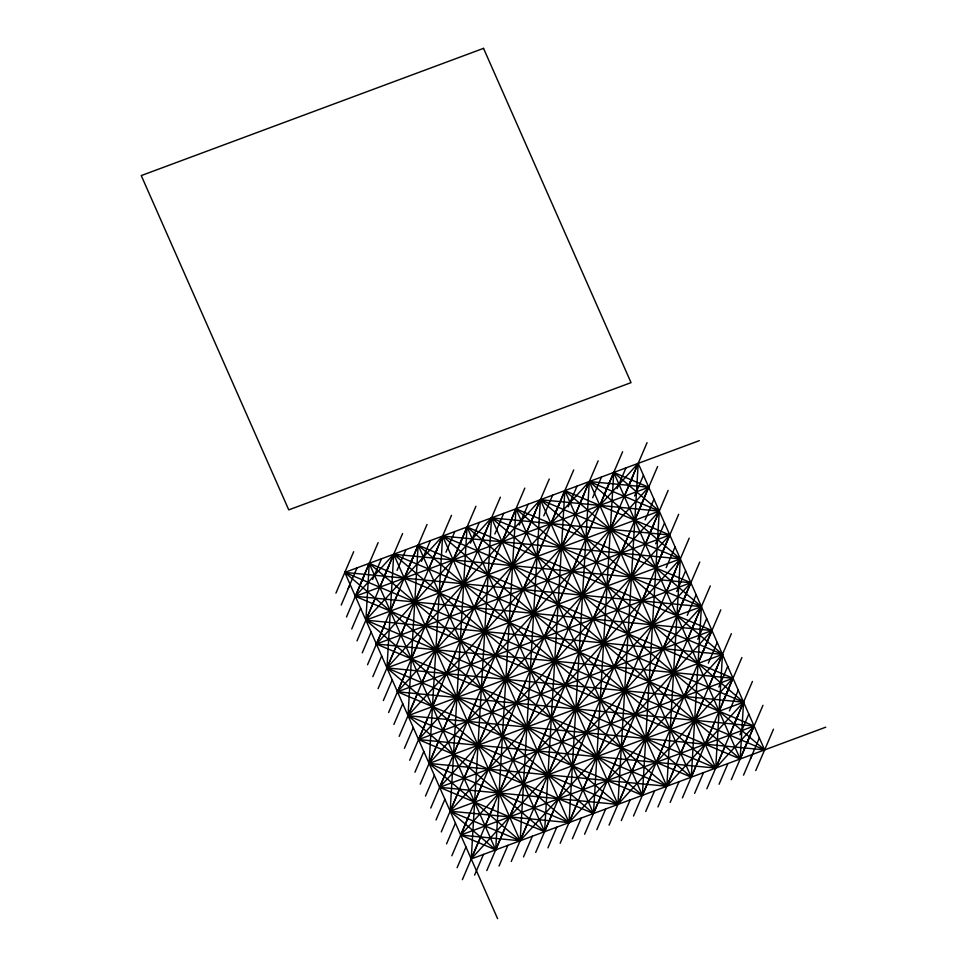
<?xml version="1.0" encoding="UTF-8"?>
<svg xmlns="http://www.w3.org/2000/svg" width="967" height="967" viewBox="0 0 967 967"><rect width="100%" height="100%" fill="white"/><g stroke="black" fill="none" stroke-linecap="round" stroke-linejoin="round"><path stroke-width="1.45" d="M365.889 620.173L369.261 563.326L754.091 726.024L740.178 758.986L355.348 596.301L369.261 563.326L642.378 795.345L711.942 630.508L467.049 526.979L397.485 691.804L642.378 795.345L659.264 511.12L613.743 472.452L460.703 835.077L495.684 849.872L648.724 487.247L613.743 472.452L593.484 813.513L418.566 739.562L515.955 508.799L690.873 582.75L593.484 813.513L365.889 620.173L393.714 554.248L690.873 582.75L460.703 835.077L520.137 840.782L711.942 630.508L355.348 596.301L393.714 554.248L743.55 702.151L740.178 758.986L467.049 526.979L450.163 811.204L495.684 849.872L515.955 508.799L743.55 702.151L715.725 768.076L418.566 739.562L648.724 487.247L589.302 481.542L397.485 691.804L754.091 726.024L715.725 768.076L365.889 620.173L442.608 536.069L680.333 558.878L666.831 786.256L429.094 763.447L442.608 536.069L722.482 654.393L715.725 768.076L442.608 536.069L386.957 667.931L569.031 822.603L722.482 654.393L540.396 499.721L386.957 667.931L666.831 786.256L743.55 702.151L386.957 667.931L393.714 554.248L666.831 786.256L722.482 654.393L365.889 620.173L659.264 511.12L520.137 840.782L450.163 811.204L589.302 481.542L659.264 511.12L429.094 763.447L520.137 840.782L540.396 499.721L659.264 511.12M408.026 715.689L418.155 545.158L733.01 678.266L691.272 777.166L376.417 644.046L418.155 545.158L691.272 777.166L701.401 606.635L564.849 490.632L439.634 787.319L544.59 831.693L669.805 535.005L564.849 490.632L544.59 831.693L408.026 715.689L491.502 517.889L669.805 535.005L439.634 787.319L617.925 804.423L733.01 678.266L376.417 644.046L491.502 517.889L701.401 606.635L617.925 804.423L408.026 715.689L638.196 463.362L764.619 749.896L408.026 715.689L701.401 606.635L471.243 858.95L491.502 517.889L764.619 749.896L344.808 572.416L699.31 440.65M569.031 822.603L589.302 481.542L680.333 558.878L569.031 822.603L450.163 811.204L680.333 558.878L540.396 499.721L429.094 763.447L569.031 822.603L442.608 536.069M701.401 606.635L344.808 572.416L617.925 804.423L638.196 463.362L471.243 858.95L825.745 727.184M335.936 593.122L353.68 551.71M348.168 588.577L357.041 567.871M341.206 605.064L350.078 584.358M360.389 584.032L378.133 542.632M346.476 616.994L364.221 575.595M372.609 579.487L381.482 558.781M351.746 628.937L360.618 608.231M384.842 574.942L402.586 533.542M379.801 587.211L388.674 566.505M357.016 640.879L374.761 599.467M397.062 570.397L405.935 549.703M362.274 652.81L371.147 632.116M409.283 565.852L427.027 524.452M404.242 578.121L413.114 557.415M390.33 611.084L399.202 590.39M367.545 664.752L385.289 623.352M421.503 561.307L430.388 540.613M372.815 676.695L381.687 655.989M433.736 556.774L451.48 515.363M428.695 569.031L437.567 548.325M414.783 601.994L423.655 581.3M400.87 634.968L409.742 614.263M378.085 688.637L395.829 647.225M445.956 552.23L454.828 531.524M383.355 700.567L392.227 679.874M458.177 547.685L475.933 506.273M453.136 559.941L462.008 539.248M439.223 592.916L448.096 572.21M425.311 625.879L434.183 605.173M411.398 658.841L420.27 638.135M388.613 712.51L406.358 671.11M470.409 543.14L479.281 522.434M393.883 724.452L402.755 703.746M482.63 538.595L500.374 497.195M477.589 550.852L486.461 530.158M463.677 583.826L472.549 563.12M449.764 616.789L458.636 596.083M435.851 649.751L444.723 629.058M421.938 682.726L430.811 662.02M399.153 736.383L416.898 694.983M494.85 534.05L503.722 513.344M404.424 748.325L413.296 727.631M507.083 529.505L524.827 488.105M502.042 541.774L510.914 521.068M488.13 574.736L497.002 554.031M474.217 607.699L483.089 586.993M460.304 640.662L469.176 619.968M446.391 673.636L455.264 652.93M432.479 706.599L441.351 685.893M409.694 760.267L427.438 718.868M519.303 524.96L528.175 504.254M414.952 772.21L423.824 751.504M531.524 520.415L549.268 479.016M526.483 532.684L535.355 511.978M512.57 565.647L521.443 544.941M498.658 598.609L507.53 577.915M484.745 631.584L493.617 610.878M470.832 664.547L479.705 643.841M456.92 697.509L465.792 676.803M443.007 730.472L451.879 709.778M420.222 784.14L437.966 742.741M543.756 515.87L552.628 495.177M425.492 796.083L434.364 775.377M555.977 511.325L573.721 469.926M550.936 523.594L559.808 502.888M537.023 556.557L545.896 535.863M523.111 589.532L531.983 568.826M509.198 622.494L518.07 601.788M495.285 655.457L504.158 634.751M481.373 688.419L490.245 667.726M467.46 721.394L476.332 700.688M453.547 754.357L462.419 733.651M430.762 808.025L448.507 766.613M568.197 506.781L577.069 486.087M436.032 819.968L444.905 799.262M580.418 502.248L598.174 460.836M575.389 514.504L584.261 493.799M561.476 547.467L570.349 526.773M547.564 580.442L556.436 559.736M533.651 613.404L542.523 592.698M519.738 646.367L528.611 625.673M505.826 679.33L514.698 658.636M491.913 712.304L500.785 691.598M477.988 745.267L486.872 724.561M464.075 778.23L472.96 757.536M441.29 831.898L459.047 790.498M592.65 497.703L601.522 476.997M446.561 843.84L455.433 823.135M604.871 493.158L622.615 451.746M599.83 505.415L608.702 484.721M585.917 538.389L594.79 517.683M572.005 571.352L580.877 550.646M558.092 604.315L566.964 583.609M544.179 637.277L553.051 616.583M530.267 670.252L539.139 649.546M516.354 703.214L525.226 682.509M502.441 736.177L511.313 715.471M488.528 769.14L497.401 748.446M474.616 802.114L483.488 781.409M451.831 855.783L469.575 814.371M617.091 488.613L625.963 467.907M457.101 867.713L465.973 847.019M629.324 484.068L647.068 442.668M624.283 496.337L633.155 475.631M596.458 562.262L605.33 541.556M610.37 529.3L619.243 508.594M582.545 595.225L591.417 574.531M568.632 628.199L577.504 607.494M554.72 661.162L563.592 640.456M540.807 694.125L549.679 673.419M526.894 727.087L535.766 706.394M512.981 760.062L521.854 739.356M499.069 793.025L507.941 772.319M485.156 825.987L494.028 805.281M462.371 879.656L480.115 838.256M634.594 496.011L643.466 475.305M474.592 875.111L483.464 854.405M639.852 507.941L657.596 466.541M634.811 520.21L643.684 499.504M620.899 553.172L629.771 532.479M606.986 586.135L615.858 565.441M593.073 619.11L601.945 598.404M579.16 652.072L588.033 631.366M565.248 685.035L574.12 664.341M551.335 718.01L560.207 697.304M537.422 750.972L546.295 730.266M523.51 783.935L532.382 763.229M509.597 816.897L518.469 796.204M486.812 870.566L504.556 829.166M645.122 519.883L653.994 499.177M499.045 866.021L507.917 845.327M650.392 531.826L668.137 490.414M645.352 544.083L654.224 523.389M631.439 577.057L640.311 556.351M617.526 610.02L626.398 589.314M603.613 642.982L612.486 622.277M589.701 675.945L598.573 655.251M575.788 708.92L584.66 688.214M561.875 741.882L570.748 721.177M547.963 774.845L556.835 754.151M534.05 807.808L542.922 787.114M511.265 861.476L529.009 820.076M655.662 543.768L664.534 523.062M523.485 856.943L532.358 836.237M660.932 555.699L678.677 514.299M655.892 567.967L664.764 547.262M641.979 600.93L650.851 580.224M628.067 633.893L636.939 613.199M614.154 666.867L623.026 646.161M600.241 699.83L609.113 679.124M586.328 732.793L595.201 712.087M572.416 765.755L581.288 745.061M558.503 798.73L567.375 778.024M535.718 852.398L553.462 810.987M666.19 567.641L675.063 546.935M547.938 847.854L556.811 827.148M671.461 579.584L689.205 538.172M666.42 591.84L675.292 571.146M652.507 624.815L661.38 604.109M638.595 657.778L647.467 637.072M624.682 690.74L633.554 670.034M610.769 723.703L619.642 703.009M582.944 789.64L591.816 768.934M596.857 756.678L605.729 735.972M560.159 843.309L577.903 801.897M676.731 591.514L685.603 570.82M572.379 838.764L581.264 818.058M682.001 603.456L699.745 562.057M676.96 615.725L685.833 595.019M663.048 648.688L671.92 627.982M649.135 681.65L658.007 660.957M635.222 714.613L644.095 693.919M621.31 747.588L630.182 726.882M607.397 780.55L616.269 759.844M584.612 834.219L602.356 792.819M687.271 615.399L696.143 594.693M596.832 829.674L605.705 808.968M692.529 627.341L710.286 585.929M687.489 639.598L696.373 618.892M673.576 672.561L682.46 651.867M659.663 705.535L668.548 684.829M645.751 738.498L654.635 717.792M631.838 771.461L640.71 750.755M609.053 825.129L626.797 783.729M697.799 639.272L706.672 618.578M621.285 820.584L630.158 799.89M703.069 651.214L720.814 609.814M698.029 663.483L706.901 642.777M684.116 696.445L692.988 675.74M670.204 729.408L679.076 708.702M656.291 762.371L665.163 741.677M633.506 816.039L651.25 774.64M708.34 663.157L717.212 642.451M645.726 811.494L654.599 790.801M713.61 675.087L731.354 633.687M708.569 687.356L717.441 666.65M694.657 720.318L703.529 699.624M680.744 753.293L689.616 732.587M657.959 806.949L675.703 765.55M718.868 687.029L727.752 666.323M670.179 802.417L679.052 781.711M724.138 698.972L741.882 657.56M719.097 711.228L727.97 690.535M705.185 744.203L714.057 723.497M682.4 797.872L700.144 756.46M729.408 710.914L738.28 690.208M694.632 793.327L703.505 772.621M734.678 722.845L752.423 681.445M729.638 735.113L738.51 714.408M706.853 788.782L724.597 747.37M739.948 734.787L748.821 714.081M719.073 784.237L727.946 763.531M745.206 746.729L762.963 705.318M731.294 779.692L749.05 738.292M750.477 758.66L759.349 737.966M743.526 775.147L752.399 754.441M755.747 770.602L773.491 729.203M355.348 596.301L648.724 487.247M376.417 644.046L669.805 535.005M386.957 667.931L680.333 558.878M397.485 691.804L690.873 582.75M418.566 739.562L711.942 630.508M429.094 763.447L722.482 654.393M439.634 787.319L733.01 678.266M450.163 811.204L743.55 702.151M460.703 835.077L754.091 726.024M613.743 472.452L740.178 758.986M589.302 481.542L715.725 768.076M564.849 490.632L691.272 777.166M540.396 499.721L666.831 786.256M515.955 508.799L642.378 795.345M491.502 517.889L617.925 804.423M467.049 526.979L593.484 813.513M418.155 545.158L544.59 831.693M393.714 554.248L520.137 840.782M369.261 563.326L495.684 849.872M344.808 572.416L497.582 918.65M483.536 48.35L141.255 175.583L288.758 509.875L631.04 382.642L483.536 48.35"/></g></svg>
